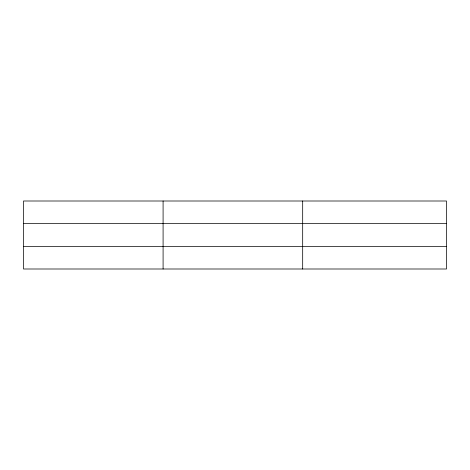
<?xml version="1.0" encoding="UTF-8"?>
<svg xmlns="http://www.w3.org/2000/svg" width="470" height="470" viewBox="0 0 470 470"><rect width="100%" height="100%" fill="white"/><g stroke="black" fill="none" stroke-linecap="round" stroke-linejoin="round"><path stroke-width="0.7" d="M163.09 268.999L163.09 201.001M302.68 268.999L302.68 201.001M446.5 246.556L446.5 268.999L23.5 268.999L23.5 201.001L446.5 201.001L446.5 246.556L23.5 246.556M23.5 223.444L446.5 223.444"/></g></svg>
